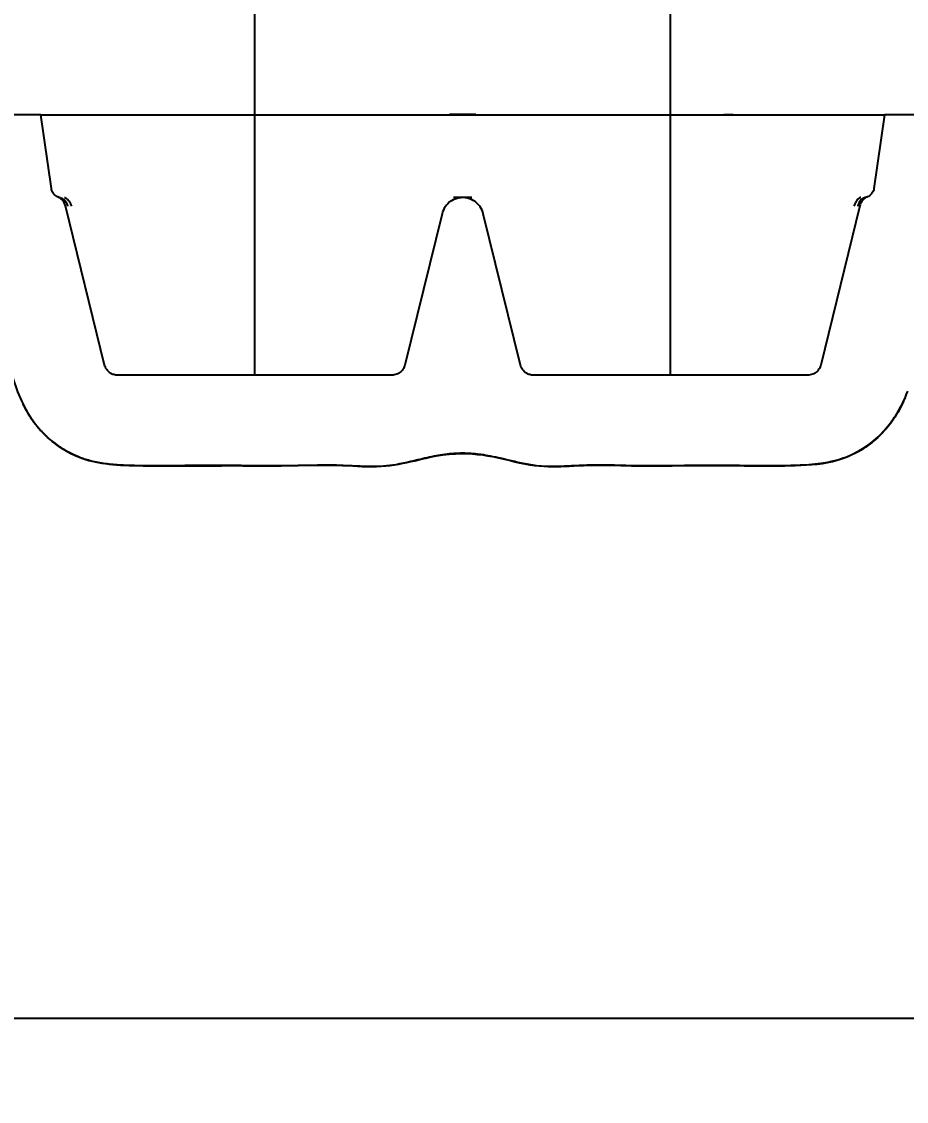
# Model space of a CAD drawing. Header units: millimetres. Extents: x 0 to 1486, y 0 to 1051.
# Drawn here: x 442.4 to 475.69, y 481.85 to 522.48 of the extents above; entities that cross this region are included whole.
import ezdxf

# ---------------------------------------------------------------- set-up
doc = ezdxf.new("R2010")
doc.units = ezdxf.units.MM
doc.header["$LTSCALE"] = 1.25
doc.layers.add('Bemaßungen(DIN)', color=7, linetype='Continuous', lineweight=5, true_color=0x262659)
doc.layers.add('Sichtbare Kanten(DIN)', color=7, linetype='Continuous', lineweight=25, true_color=0x262659)
doc.styles.add('Aktuell-DINGroßer Text', font='arial.ttf')
doc.dimstyles.new('STANDARD-DIN', dxfattribs={"dimscale": 1.25, "dimtxt": 5.25, "dimasz": 2.5, "dimexe": 3.175, "dimexo": 0, "dimgap": 0.8, "dimtad": 1, "dimrnd": 1e-08, "dimtxsty": 'Aktuell-DINGroßer Text', "dimcen": 0.09, "dimdle": 10, "dimclrd": 256, "dimclre": 256, "dimclrt": 256, "dimazin": 2, "dimtfac": 0.666667, "dimtmove": 0, "dimatfit": 3, "dimfxl": 1, "dimtolj": 1, "dimlwd": 25, "dimlwe": 25, "dimarcsym": 0})

# ---------------------------------------------------------------- blocks, each defined once
blk = doc.blocks.new('*D80')
at = {"layer": 'Bemaßungen(DIN)', "color": 250, "linetype": 'Continuous', "lineweight": 25, "true_color": 0x3f3f3f, "transparency": 16777216}
blk.add_line((466.822, 509.173), (466.822, 534.471), dxfattribs=at)
at = {"layer": 'Defpoints', "color": 0, "linetype": 'Continuous', "transparency": 16777216}
for p in [(466.822, 534.471), (466.822, 509.173), (644.748, 481.848)]:
    blk.add_point(p, dxfattribs=at)
at = {"layer": 'Bemaßungen(DIN)', "color": 179, "linetype": 'Continuous', "lineweight": 25, "true_color": 0x262659, "transparency": 16777216, "insert": (466.822, 535.471), "char_height": 6.5625, "attachment_point": 4, "rotation": 90, "style": 'Aktuell-DINGroßer Text'}
blk.add_mtext('\\A1;177,93', dxfattribs=at)
blk = doc.blocks.new('*D81')
at = {"layer": 'Bemaßungen(DIN)', "color": 250, "linetype": 'Continuous', "lineweight": 25, "true_color": 0x3f3f3f, "transparency": 16777216}
blk.add_line((451.175, 509.173), (451.175, 534.471), dxfattribs=at)
at = {"layer": 'Defpoints', "color": 0, "linetype": 'Continuous', "transparency": 16777216}
for p in [(451.175, 534.471), (451.175, 509.173), (644.748, 481.848)]:
    blk.add_point(p, dxfattribs=at)
at = {"layer": 'Bemaßungen(DIN)', "color": 179, "linetype": 'Continuous', "lineweight": 25, "true_color": 0x262659, "transparency": 16777216, "insert": (451.175, 535.471), "char_height": 6.5625, "attachment_point": 4, "rotation": 90, "style": 'Aktuell-DINGroßer Text'}
blk.add_mtext('\\A1;193,57', dxfattribs=at)
blk = doc.blocks.new('*D82')
at = {"layer": 'Bemaßungen(DIN)', "color": 250, "linetype": 'Continuous', "lineweight": 25, "true_color": 0x3f3f3f, "transparency": 16777216}
blk.add_line((430.322, 509.173), (430.322, 534.471), dxfattribs=at)
at = {"layer": 'Defpoints', "color": 0, "linetype": 'Continuous', "transparency": 16777216}
for p in [(430.322, 534.471), (430.322, 509.173), (644.748, 481.848)]:
    blk.add_point(p, dxfattribs=at)
at = {"layer": 'Bemaßungen(DIN)', "color": 179, "linetype": 'Continuous', "lineweight": 25, "true_color": 0x262659, "transparency": 16777216, "insert": (430.322, 535.471), "char_height": 6.5625, "attachment_point": 4, "rotation": 90, "style": 'Aktuell-DINGroßer Text'}
blk.add_mtext('\\A1;214,43', dxfattribs=at)
blk = doc.blocks.new('*D83')
at = {"layer": 'Bemaßungen(DIN)', "color": 250, "linetype": 'Continuous', "lineweight": 25, "true_color": 0x3f3f3f, "transparency": 16777216}
blk.add_line((414.675, 509.173), (414.675, 534.471), dxfattribs=at)
at = {"layer": 'Defpoints', "color": 0, "linetype": 'Continuous', "transparency": 16777216}
for p in [(414.675, 534.471), (414.675, 509.173), (644.748, 481.848)]:
    blk.add_point(p, dxfattribs=at)
at = {"layer": 'Bemaßungen(DIN)', "color": 179, "linetype": 'Continuous', "lineweight": 25, "true_color": 0x262659, "transparency": 16777216, "insert": (414.675, 535.471), "char_height": 6.5625, "attachment_point": 4, "rotation": 90, "style": 'Aktuell-DINGroßer Text'}
blk.add_mtext('\\A1;230,07', dxfattribs=at)
blk = doc.blocks.new('*D84')
at = {"layer": 'Bemaßungen(DIN)', "color": 250, "linetype": 'Continuous', "lineweight": 25, "true_color": 0x3f3f3f, "transparency": 16777216}
blk.add_line((396.822, 509.173), (396.822, 534.471), dxfattribs=at)
at = {"layer": 'Defpoints', "color": 0, "linetype": 'Continuous', "transparency": 16777216}
for p in [(396.822, 534.471), (396.822, 509.173), (644.748, 481.848)]:
    blk.add_point(p, dxfattribs=at)
at = {"layer": 'Bemaßungen(DIN)', "color": 179, "linetype": 'Continuous', "lineweight": 25, "true_color": 0x262659, "transparency": 16777216, "insert": (396.822, 535.471), "char_height": 6.5625, "attachment_point": 4, "rotation": 90, "style": 'Aktuell-DINGroßer Text'}
blk.add_mtext('\\A1;247,93', dxfattribs=at)
blk = doc.blocks.new('*D85')
at = {"layer": 'Bemaßungen(DIN)', "color": 250, "linetype": 'Continuous', "lineweight": 25, "true_color": 0x3f3f3f, "transparency": 16777216}
blk.add_line((381.175, 509.173), (381.175, 534.471), dxfattribs=at)
at = {"layer": 'Defpoints', "color": 0, "linetype": 'Continuous', "transparency": 16777216}
for p in [(381.175, 534.471), (381.175, 509.173), (644.748, 481.848)]:
    blk.add_point(p, dxfattribs=at)
at = {"layer": 'Bemaßungen(DIN)', "color": 179, "linetype": 'Continuous', "lineweight": 25, "true_color": 0x262659, "transparency": 16777216, "insert": (381.175, 535.471), "char_height": 6.5625, "attachment_point": 4, "rotation": 90, "style": 'Aktuell-DINGroßer Text'}
blk.add_mtext('\\A1;263,57', dxfattribs=at)
blk = doc.blocks.new('*D86')
at = {"layer": 'Bemaßungen(DIN)', "color": 250, "linetype": 'Continuous', "lineweight": 25, "true_color": 0x3f3f3f, "transparency": 16777216}
blk.add_line((363.322, 509.173), (363.322, 534.471), dxfattribs=at)
at = {"layer": 'Defpoints', "color": 0, "linetype": 'Continuous', "transparency": 16777216}
for p in [(363.322, 534.471), (363.322, 509.173), (644.748, 481.848)]:
    blk.add_point(p, dxfattribs=at)
at = {"layer": 'Bemaßungen(DIN)', "color": 179, "linetype": 'Continuous', "lineweight": 25, "true_color": 0x262659, "transparency": 16777216, "insert": (363.322, 535.471), "char_height": 6.5625, "attachment_point": 4, "rotation": 90, "style": 'Aktuell-DINGroßer Text'}
blk.add_mtext('\\A1;281,43', dxfattribs=at)
blk = doc.blocks.new('*D87')
at = {"layer": 'Bemaßungen(DIN)', "color": 250, "linetype": 'Continuous', "lineweight": 25, "true_color": 0x3f3f3f, "transparency": 16777216}
blk.add_line((347.675, 509.173), (347.675, 534.471), dxfattribs=at)
at = {"layer": 'Defpoints', "color": 0, "linetype": 'Continuous', "transparency": 16777216}
for p in [(347.675, 534.471), (347.675, 509.173), (644.748, 481.848)]:
    blk.add_point(p, dxfattribs=at)
at = {"layer": 'Bemaßungen(DIN)', "color": 179, "linetype": 'Continuous', "lineweight": 25, "true_color": 0x262659, "transparency": 16777216, "insert": (347.675, 535.471), "char_height": 6.5625, "attachment_point": 4, "rotation": 90, "style": 'Aktuell-DINGroßer Text'}
blk.add_mtext('\\A1;297,07', dxfattribs=at)
blk = doc.blocks.new('*D88')
at = {"layer": 'Bemaßungen(DIN)', "color": 250, "linetype": 'Continuous', "lineweight": 25, "true_color": 0x3f3f3f, "transparency": 16777216}
blk.add_line((329.822, 509.173), (329.822, 534.471), dxfattribs=at)
at = {"layer": 'Defpoints', "color": 0, "linetype": 'Continuous', "transparency": 16777216}
for p in [(329.822, 534.471), (329.822, 509.173), (644.748, 481.848)]:
    blk.add_point(p, dxfattribs=at)
at = {"layer": 'Bemaßungen(DIN)', "color": 179, "linetype": 'Continuous', "lineweight": 25, "true_color": 0x262659, "transparency": 16777216, "insert": (329.822, 535.471), "char_height": 6.5625, "attachment_point": 4, "rotation": 90, "style": 'Aktuell-DINGroßer Text'}
blk.add_mtext('\\A1;314,93', dxfattribs=at)
blk = doc.blocks.new('*D89')
at = {"layer": 'Bemaßungen(DIN)', "color": 250, "linetype": 'Continuous', "lineweight": 25, "true_color": 0x3f3f3f, "transparency": 16777216}
blk.add_line((314.175, 509.173), (314.175, 534.471), dxfattribs=at)
at = {"layer": 'Defpoints', "color": 0, "linetype": 'Continuous', "transparency": 16777216}
for p in [(314.175, 534.471), (314.175, 509.173), (644.748, 481.848)]:
    blk.add_point(p, dxfattribs=at)
at = {"layer": 'Bemaßungen(DIN)', "color": 179, "linetype": 'Continuous', "lineweight": 25, "true_color": 0x262659, "transparency": 16777216, "insert": (314.175, 535.471), "char_height": 6.5625, "attachment_point": 4, "rotation": 90, "style": 'Aktuell-DINGroßer Text'}
blk.add_mtext('\\A1;330,57', dxfattribs=at)
blk = doc.blocks.new('*D90')
at = {"layer": 'Bemaßungen(DIN)', "color": 250, "linetype": 'Continuous', "lineweight": 25, "true_color": 0x3f3f3f, "transparency": 16777216}
blk.add_line((296.322, 509.173), (296.322, 534.471), dxfattribs=at)
at = {"layer": 'Defpoints', "color": 0, "linetype": 'Continuous', "transparency": 16777216}
for p in [(296.322, 534.471), (296.322, 509.173), (644.748, 481.848)]:
    blk.add_point(p, dxfattribs=at)
at = {"layer": 'Bemaßungen(DIN)', "color": 179, "linetype": 'Continuous', "lineweight": 25, "true_color": 0x262659, "transparency": 16777216, "insert": (296.322, 535.471), "char_height": 6.5625, "attachment_point": 4, "rotation": 90, "style": 'Aktuell-DINGroßer Text'}
blk.add_mtext('\\A1;348,43', dxfattribs=at)
blk = doc.blocks.new('*D91')
at = {"layer": 'Bemaßungen(DIN)', "color": 250, "linetype": 'Continuous', "lineweight": 25, "true_color": 0x3f3f3f, "transparency": 16777216}
blk.add_line((280.675, 509.173), (280.675, 534.471), dxfattribs=at)
at = {"layer": 'Defpoints', "color": 0, "linetype": 'Continuous', "transparency": 16777216}
for p in [(280.675, 534.471), (280.675, 509.173), (644.748, 481.848)]:
    blk.add_point(p, dxfattribs=at)
at = {"layer": 'Bemaßungen(DIN)', "color": 179, "linetype": 'Continuous', "lineweight": 25, "true_color": 0x262659, "transparency": 16777216, "insert": (280.675, 535.471), "char_height": 6.5625, "attachment_point": 4, "rotation": 90, "style": 'Aktuell-DINGroßer Text'}
blk.add_mtext('\\A1;364,07', dxfattribs=at)
blk = doc.blocks.new('*D92')
at = {"layer": 'Bemaßungen(DIN)', "color": 250, "linetype": 'Continuous', "lineweight": 25, "true_color": 0x3f3f3f, "transparency": 16777216}
blk.add_line((262.822, 509.173), (262.822, 534.471), dxfattribs=at)
at = {"layer": 'Defpoints', "color": 0, "linetype": 'Continuous', "transparency": 16777216}
for p in [(262.822, 534.471), (262.822, 509.173), (644.748, 481.848)]:
    blk.add_point(p, dxfattribs=at)
at = {"layer": 'Bemaßungen(DIN)', "color": 179, "linetype": 'Continuous', "lineweight": 25, "true_color": 0x262659, "transparency": 16777216, "insert": (262.822, 535.471), "char_height": 6.5625, "attachment_point": 4, "rotation": 90, "style": 'Aktuell-DINGroßer Text'}
blk.add_mtext('\\A1;381,93', dxfattribs=at)
blk = doc.blocks.new('*D93')
at = {"layer": 'Bemaßungen(DIN)', "color": 250, "linetype": 'Continuous', "lineweight": 25, "true_color": 0x3f3f3f, "transparency": 16777216}
blk.add_line((247.175, 509.173), (247.175, 534.471), dxfattribs=at)
at = {"layer": 'Defpoints', "color": 0, "linetype": 'Continuous', "transparency": 16777216}
for p in [(247.175, 534.471), (247.175, 509.173), (644.748, 481.848)]:
    blk.add_point(p, dxfattribs=at)
at = {"layer": 'Bemaßungen(DIN)', "color": 179, "linetype": 'Continuous', "lineweight": 25, "true_color": 0x262659, "transparency": 16777216, "insert": (247.175, 535.471), "char_height": 6.5625, "attachment_point": 4, "rotation": 90, "style": 'Aktuell-DINGroßer Text'}
blk.add_mtext('\\A1;397,57', dxfattribs=at)

msp = doc.modelspace()

# ---------------------------------------------------------------- linework, layer by layer
at = {"layer": 'Sichtbare Kanten(DIN)'}
for p, q in [((443.1335, 518.9728), (438.3635, 518.9728)), ((443.5236, 516.1971), (443.1335, 518.9728)), ((443.1335, 518.9728), (443.6286, 518.9728)), ((443.6286, 518.9728), (474.3683, 518.9728)), ((459.4985, 518.9828), (458.4985, 518.9828)), ((458.4985, 518.9728), (458.4985, 518.9828)), ((458.8985, 518.9778), (459.0985, 518.9778)), ((458.8985, 518.9728), (458.8985, 518.9778)), ((459.0985, 518.9728), (459.0985, 518.9778)), ((459.4985, 518.9728), (459.4985, 518.9828)), ((468.8253, 518.9778), (468.9119, 518.9778)), ((468.8253, 518.9728), (468.8253, 518.9778)), ((468.9119, 518.9778), (469.0851, 518.9778)), ((468.9119, 518.9728), (468.9119, 518.9778)), ((469.0851, 518.9778), (469.1717, 518.9778)), ((469.0851, 518.9728), (469.0851, 518.9778)), ((469.1717, 518.9728), (469.1717, 518.9778)), ((474.3683, 518.9728), (474.8635, 518.9728)), ((474.8635, 518.9728), (474.4734, 516.1971)), ((476.6335, 518.9728), (474.8635, 518.9728)), ((445.5271, 509.5535), (444.056, 515.5425)), ((458.2216, 515.2438), (456.8221, 509.5533)), ((461.1749, 509.5533), (459.7753, 515.2438)), ((473.9409, 515.5425), (472.4699, 509.5535)), ((456.3365, 509.1728), (446.0126, 509.1728)), ((471.9843, 509.1728), (461.6604, 509.1728)), ((503.7485, 484.9728), (377.7485, 484.9728))]:
    msp.add_line(p, q, dxfattribs=at)
for points, knots in [([(443.7644, 515.8841), (443.7607, 515.8857), (443.7569, 515.8873), (443.7254, 515.9018), (443.6993, 515.9175), (443.634, 515.968), (443.5995, 516.0074), (443.5442, 516.103), (443.5297, 516.1537), (443.5236, 516.1971)], [-0.032564493, -0.032564493, -0.032564493, -0.032564493, -0.03164921, -0.03164921, -0.024823703, -0.024823703, -0.013148435, -0.013148435, 0, 0, 0, 0]), ([(474.4734, 516.1971), (474.4691, 516.167), (474.4614, 516.1374), (474.4396, 516.0805), (474.4255, 516.0535), (474.3791, 515.9852), (474.3419, 515.9483), (474.2765, 515.9049), (474.2542, 515.8933), (474.2325, 515.8841)], [-0.03841676, -0.03841676, -0.03841676, -0.03841676, -0.031640555, -0.031640555, -0.024817551, -0.024817551, -0.013146152, -0.013146152, -0.007186253, -0.007186253, -0.007186253, -0.007186253]), ([(444.056, 515.5425), (444.0452, 515.5865), (444.0284, 515.629), (443.9838, 515.7083), (443.9562, 515.7446), (443.8747, 515.8261), (443.8191, 515.8611), (443.7644, 515.8841)], [-0.041058054, -0.041058054, -0.041058054, -0.041058054, -0.029401851, -0.029401851, -0.017790166, -0.017790166, 0, 0, 0, 0]), ([(443.7684, 515.8824), (443.7687, 515.8823), (443.769, 515.8822), (443.7693, 515.882), (443.7726, 515.8807), (443.7774, 515.8788), (443.7838, 515.8765), (443.7902, 515.8742), (443.7982, 515.8715), (443.8076, 515.8688), (443.8123, 515.8674), (443.8174, 515.866), (443.8227, 515.8647), (443.8254, 515.864), (443.8281, 515.8634), (443.8309, 515.8627), (443.8338, 515.8621), (443.8367, 515.8615), (443.8397, 515.8608)], [0.11911303, 0.11911303, 0.11911303, 0.11911303, 0.13277377, 0.13277377, 0.13277377, 0.26517816, 0.26517816, 0.26517816, 0.3981672, 0.3981672, 0.3981672, 0.46455773, 0.46455773, 0.46455773, 0.4977404, 0.4977404, 0.4977404, 0.53089997, 0.53089997, 0.53089997, 0.53089997]), ([(443.8397, 515.8608), (443.8555, 515.8576), (443.8711, 515.8532), (443.8864, 515.8476), (443.9054, 515.8407), (443.924, 515.832), (443.9417, 515.8216), (443.9524, 515.8154), (443.9628, 515.8085), (443.9728, 515.8011), (443.993, 515.7863), (444.0119, 515.7691), (444.0292, 515.7499), (444.0466, 515.7307), (444.0623, 515.7095), (444.0763, 515.6866), (444.0833, 515.6751), (444.0898, 515.6632), (444.0959, 515.6509), (444.1059, 515.6305), (444.1147, 515.609), (444.122, 515.5867), (444.1279, 515.5689), (444.1328, 515.5505), (444.1368, 515.5318)], [-1.0769104, -1.0769104, -1.0769104, -1.0769104, -0.9572537, -0.9572537, -0.9572537, -0.8077, -0.8077, -0.8077, -0.7179403, -0.7179403, -0.7179403, -0.5384552, -0.5384552, -0.5384552, -0.3589701, -0.3589701, -0.3589701, -0.2692104, -0.2692104, -0.2692104, -0.1196567, -0.1196567, -0.1196567, 0, 0, 0, 0]), ([(444.0187, 515.8608), (444.0304, 515.8576), (444.042, 515.8532), (444.0536, 515.8476), (444.0681, 515.8407), (444.0825, 515.832), (444.0965, 515.8216), (444.105, 515.8154), (444.1133, 515.8085), (444.1215, 515.8011), (444.1379, 515.7863), (444.1537, 515.7691), (444.1687, 515.7499), (444.1838, 515.7307), (444.198, 515.7095), (444.2112, 515.6866), (444.2178, 515.6751), (444.2241, 515.6632), (444.2302, 515.6509), (444.2402, 515.6305), (444.2495, 515.609), (444.2579, 515.5867), (444.2647, 515.5689), (444.2708, 515.5505), (444.2763, 515.5318)], [-1.0769104, -1.0769104, -1.0769104, -1.0769104, -0.9572537, -0.9572537, -0.9572537, -0.8077, -0.8077, -0.8077, -0.7179403, -0.7179403, -0.7179403, -0.5384552, -0.5384552, -0.5384552, -0.3589701, -0.3589701, -0.3589701, -0.2692104, -0.2692104, -0.2692104, -0.1196567, -0.1196567, -0.1196567, 0, 0, 0, 0]), ([(459.7753, 515.2438), (459.7528, 515.3355), (459.7135, 515.4235), (459.6234, 515.5567), (459.5616, 515.6342), (459.3771, 515.7646), (459.2789, 515.8083), (459.0694, 515.857), (458.9664, 515.8585), (458.7635, 515.8237), (458.6632, 515.7857), (458.4606, 515.6602), (458.3905, 515.5781), (458.2891, 515.4363), (458.2458, 515.3422), (458.2216, 515.2438)], [-0.14482378, -0.14482378, -0.14482378, -0.14482378, -0.11905508, -0.11905508, -0.101033, -0.101033, -0.08537461, -0.08537461, -0.06899068, -0.06899068, -0.0520285, -0.0520285, -0.03038629, -0.03038629, 0, 0, 0, 0]), ([(458.9985, 515.8527), (458.9928, 515.8527), (458.987, 515.8527), (458.981, 515.8527), (458.9751, 515.8527), (458.969, 515.8527), (458.9629, 515.8527), (458.9506, 515.8527), (458.9381, 515.8527), (458.9253, 515.8527), (458.9076, 515.8527), (458.8894, 515.8527), (458.87, 515.8527), (458.8615, 515.8527), (458.8528, 515.8527), (458.8441, 515.8527), (458.8151, 515.8527), (458.7846, 515.8527), (458.7524, 515.8527), (458.7363, 515.8527), (458.7198, 515.8527), (458.7029, 515.8527), (458.6945, 515.8527), (458.686, 515.8527), (458.6773, 515.8527), (458.6686, 515.8527), (458.6598, 515.8527), (458.651, 515.8527)], [0, 0, 0, 0, 0.03587341, 0.03587341, 0.03587341, 0.0717053, 0.0717053, 0.0717053, 0.1433193, 0.1433193, 0.1433193, 0.24303135, 0.24303135, 0.24303135, 0.28653169, 0.28653169, 0.28653169, 0.42986377, 0.42986377, 0.42986377, 0.50150274, 0.50150274, 0.50150274, 0.53727845, 0.53727845, 0.53727845, 0.57301031, 0.57301031, 0.57301031, 0.57301031]), ([(459.3458, 515.8527), (459.337, 515.8527), (459.3282, 515.8527), (459.3195, 515.8527), (459.3108, 515.8527), (459.3023, 515.8527), (459.2938, 515.8527), (459.2769, 515.8527), (459.2604, 515.8527), (459.2444, 515.8527), (459.2111, 515.8527), (459.1796, 515.8527), (459.1498, 515.8527), (459.122, 515.8527), (459.0966, 515.8527), (459.0719, 515.8527), (459.059, 515.8527), (459.0464, 515.8527), (459.0341, 515.8527), (459.0279, 515.8527), (459.0218, 515.8527), (459.0159, 515.8527), (459.0099, 515.8527), (459.0042, 515.8527), (458.9985, 515.8527)], [0, 0, 0, 0, 0.03572786, 0.03572786, 0.03572786, 0.07149696, 0.07149696, 0.07149696, 0.14312065, 0.14312065, 0.14312065, 0.29141532, 0.29141532, 0.29141532, 0.4296401, 0.4296401, 0.4296401, 0.50120872, 0.50120872, 0.50120872, 0.53702595, 0.53702595, 0.53702595, 0.57289689, 0.57289689, 0.57289689, 0.57289689]), ([(473.9782, 515.8608), (473.9666, 515.8576), (473.9549, 515.8532), (473.9433, 515.8476), (473.9288, 515.8407), (473.9145, 515.832), (473.9004, 515.8216), (473.892, 515.8154), (473.8836, 515.8085), (473.8754, 515.8011), (473.859, 515.7863), (473.8432, 515.7691), (473.8282, 515.7499), (473.8131, 515.7307), (473.7989, 515.7095), (473.7857, 515.6866), (473.7791, 515.6751), (473.7728, 515.6632), (473.7668, 515.6509), (473.7567, 515.6305), (473.7474, 515.609), (473.739, 515.5867), (473.7323, 515.5689), (473.7261, 515.5505), (473.7206, 515.5318)], [-1.0769104, -1.0769104, -1.0769104, -1.0769104, -0.9572537, -0.9572537, -0.9572537, -0.8077, -0.8077, -0.8077, -0.7179403, -0.7179403, -0.7179403, -0.5384552, -0.5384552, -0.5384552, -0.3589701, -0.3589701, -0.3589701, -0.2692104, -0.2692104, -0.2692104, -0.1196567, -0.1196567, -0.1196567, 0, 0, 0, 0]), ([(474.1573, 515.8608), (474.1414, 515.8576), (474.1258, 515.8532), (474.1106, 515.8476), (474.0915, 515.8407), (474.073, 515.832), (474.0552, 515.8216), (474.0445, 515.8154), (474.0342, 515.8085), (474.0241, 515.8011), (474.0039, 515.7863), (473.985, 515.7691), (473.9677, 515.7499), (473.9504, 515.7307), (473.9346, 515.7095), (473.9206, 515.6866), (473.9136, 515.6751), (473.9071, 515.6632), (473.9011, 515.6509), (473.891, 515.6305), (473.8822, 515.609), (473.8749, 515.5867), (473.869, 515.5689), (473.8641, 515.5505), (473.8601, 515.5318)], [-1.0769104, -1.0769104, -1.0769104, -1.0769104, -0.9572537, -0.9572537, -0.9572537, -0.8077, -0.8077, -0.8077, -0.7179403, -0.7179403, -0.7179403, -0.5384552, -0.5384552, -0.5384552, -0.3589701, -0.3589701, -0.3589701, -0.2692104, -0.2692104, -0.2692104, -0.1196567, -0.1196567, -0.1196567, 0, 0, 0, 0]), ([(474.2325, 515.8841), (474.1907, 515.8665), (474.1514, 515.8433), (474.0801, 515.7867), (474.0486, 515.7538), (473.9808, 515.6605), (473.9551, 515.6001), (473.9409, 515.5425)], [-0.041058009, -0.041058009, -0.041058009, -0.041058009, -0.029401822, -0.029401822, -0.017790154, -0.017790154, 0, 0, 0, 0]), ([(474.2285, 515.8824), (474.2282, 515.8823), (474.2279, 515.8822), (474.2276, 515.882), (474.2244, 515.8807), (474.2195, 515.8788), (474.2131, 515.8765), (474.2067, 515.8742), (474.1987, 515.8715), (474.1893, 515.8688), (474.1846, 515.8674), (474.1796, 515.866), (474.1742, 515.8647), (474.1716, 515.864), (474.1688, 515.8634), (474.166, 515.8627), (474.1631, 515.8621), (474.1602, 515.8615), (474.1573, 515.8608)], [0.11911303, 0.11911303, 0.11911303, 0.11911303, 0.13277377, 0.13277377, 0.13277377, 0.26517816, 0.26517816, 0.26517816, 0.3981672, 0.3981672, 0.3981672, 0.46455773, 0.46455773, 0.46455773, 0.4977404, 0.4977404, 0.4977404, 0.53089997, 0.53089997, 0.53089997, 0.53089997]), ([(440.7473, 513.8456), (441.4012, 512.1126), (441.6152, 510.8073), (442.0544, 509.0747), (442.2429, 508.4607), (442.8114, 507.4347), (443.1204, 507.0461), (443.8699, 506.4228), (444.2774, 506.1868), (445.3093, 505.8292), (445.9822, 505.7776), (448.4027, 505.7472), (449.8318, 505.7805), (452.3733, 505.7495), (452.9297, 505.8013), (454.6761, 505.7822), (455.0798, 505.7356), (456.5501, 505.7324), (457.3312, 506.016), (459.3686, 506.3764), (460.2627, 506.073), (462.2724, 505.6253), (462.7736, 505.7795), (464.4943, 505.794), (465.0175, 505.7702), (466.3956, 505.7475), (466.8722, 505.7794), (469.5633, 505.7714), (470.3708, 505.7506), (471.8782, 505.7817), (472.4133, 505.809), (473.1934, 505.9945), (473.7081, 506.1463), (474.8034, 506.9458), (475.1308, 507.3912), (475.4951, 507.9905), (475.6288, 508.2707), (475.7448, 508.5662)], [-6.7266715, -6.7266715, -6.7266715, -6.7266715, -6.1731585, -6.1731585, -5.9041106, -5.9041106, -5.6929301, -5.6929301, -5.505882, -5.505882, -5.2466192, -5.2466192, -4.8730818, -4.8730818, -4.5821771, -4.5821771, -4.4165099, -4.4165099, -4.088598, -4.088598, -3.4265446, -3.4265446, -2.5469025, -2.5469025, -2.1605333, -2.1605333, -1.5327547, -1.5327547, -1.0652755, -1.0652755, -0.770497, -0.770497, -0.6096173, -0.6096173, -0.455089, -0.455089, -0.3293672, -0.3293672, -0.3293672, -0.3293672]), ([(446.0126, 509.1728), (445.9662, 509.1728), (445.9196, 509.1793), (445.8299, 509.205), (445.7871, 509.2241), (445.6884, 509.2858), (445.6419, 509.3321), (445.5655, 509.4379), (445.5405, 509.4986), (445.5271, 509.5535)], [-0.049754628, -0.049754628, -0.049754628, -0.049754628, -0.040452638, -0.040452638, -0.031086489, -0.031086489, -0.016966202, -0.016966202, 0, 0, 0, 0]), ([(456.8221, 509.5533), (456.811, 509.5083), (456.7935, 509.4646), (456.7472, 509.3837), (456.7184, 509.3467), (456.635, 509.2655), (456.5789, 509.2314), (456.458, 509.1825), (456.3931, 509.1728), (456.3365, 509.1728)], [-0.049739569, -0.049739569, -0.049739569, -0.049739569, -0.040443211, -0.040443211, -0.031082737, -0.031082737, -0.016964086, -0.016964086, 0, 0, 0, 0]), ([(461.6604, 509.1728), (461.614, 509.1728), (461.5674, 509.1793), (461.4778, 509.2049), (461.435, 509.2241), (461.3362, 509.2857), (461.2897, 509.332), (461.2133, 509.4377), (461.1884, 509.4984), (461.1749, 509.5533)], [-0.049739571, -0.049739571, -0.049739571, -0.049739571, -0.040443213, -0.040443213, -0.031082739, -0.031082739, -0.016964087, -0.016964087, 0, 0, 0, 0]), ([(472.4699, 509.5535), (472.4588, 509.5084), (472.4413, 509.4647), (472.395, 509.3837), (472.3662, 509.3467), (472.2828, 509.2655), (472.2267, 509.2314), (472.1057, 509.1825), (472.0409, 509.1728), (471.9843, 509.1728)], [-0.049754642, -0.049754642, -0.049754642, -0.049754642, -0.040452648, -0.040452648, -0.031086496, -0.031086496, -0.016966204, -0.016966204, 0, 0, 0, 0]), ([(475.6417, 508.3188), (475.6158, 508.2585), (475.5878, 508.196), (475.5005, 508.0115), (475.4367, 507.8888), (475.2267, 507.5279), (475.0587, 507.2961), (474.7067, 506.9064), (474.5248, 506.7387), (474.1116, 506.4237), (473.8721, 506.2772), (473.6194, 506.1627)], [7.28113132, 7.28113132, 7.28113132, 7.28113132, 7.30231591, 7.30231591, 7.34390466, 7.34390466, 7.42817619, 7.42817619, 7.50395104, 7.50395104, 7.58717358, 7.58717358, 7.58717358, 7.58717358]), ([(475.4638, 507.9534), (475.4441, 507.9164), (475.4179, 507.8685), (475.3573, 507.7635), (475.3232, 507.7067), (475.2442, 507.5819), (475.1977, 507.5125), (475.0788, 507.3464), (475.0028, 507.2493), (474.7982, 507.0125), (474.6625, 506.8777), (474.339, 506.5979), (474.142, 506.4562), (473.7927, 506.2523), (473.6464, 506.1788), (473.4163, 506.0818), (473.3333, 506.0506), (473.1125, 505.9767), (472.9684, 505.9381), (472.7076, 505.8826), (472.5912, 505.8626), (472.3223, 505.8248), (472.1693, 505.8099), (471.8768, 505.7884), (471.7349, 505.7817), (471.4337, 505.771), (471.2705, 505.7672), (470.9133, 505.7619), (470.7246, 505.7607), (470.3961, 505.7606), (470.2503, 505.7612), (469.9556, 505.7631), (469.8061, 505.7644), (469.442, 505.7677), (469.2172, 505.7698), (468.8112, 505.7726), (468.6252, 505.7736), (468.1272, 505.7749), (467.8172, 505.7744), (467.0944, 505.7674), (466.6763, 505.76), (465.9353, 505.7557), (465.5956, 505.7586), (464.9637, 505.774), (464.6798, 505.7829), (464.0164, 505.7924), (463.6241, 505.783), (462.8689, 505.7441), (462.5099, 505.7243), (462.0293, 505.742), (461.9049, 505.7506), (461.5916, 505.7863), (461.3953, 505.822), (461.038, 505.8985), (460.8716, 505.9388), (460.4592, 506.0382), (460.2118, 506.0979), (459.8386, 506.1622), (459.7182, 506.179), (459.4581, 506.207), (459.3177, 506.2165), (458.9879, 506.227), (458.801, 506.2234), (458.487, 506.2011), (458.3614, 506.1882), (458.1298, 506.1566), (458.0242, 506.1389), (457.8069, 506.0975), (457.6932, 506.0729), (457.23, 505.967), (456.8617, 505.8687), (456.1773, 505.7516), (455.8621, 505.7314), (455.2773, 505.7351), (455.0084, 505.7499), (454.0961, 505.7965), (453.4499, 505.7853), (452.3724, 505.758), (451.938, 505.7553), (451.1362, 505.7627), (450.7553, 505.7692), (449.994, 505.7754), (449.6158, 505.7752), (449.0532, 505.7722), (448.8804, 505.771), (448.4836, 505.7677), (448.2628, 505.7654), (447.8, 505.7615), (447.5452, 505.76), (447.1319, 505.7616), (446.9759, 505.7631), (446.7091, 505.7679), (446.5955, 505.7706), (446.3253, 505.7792), (446.1646, 505.786), (445.8974, 505.8052), (445.7971, 505.814), (445.5167, 505.8453), (445.3286, 505.8742), (444.9984, 505.9464), (444.8503, 505.9873), (444.5981, 506.0744), (444.4851, 506.1197), (444.2354, 506.2351), (444.0988, 506.3089), (443.7775, 506.5076), (443.5977, 506.6414), (443.3017, 506.9029), (443.1787, 507.0264), (442.9743, 507.2624), (442.8887, 507.3732), (442.7634, 507.5524), (442.718, 507.6218), (442.6466, 507.7373), (442.6183, 507.7851), (442.5507, 507.9036), (442.5157, 507.9696), (442.4795, 508.0399), (442.4706, 508.0575), (442.4628, 508.073)], [0, 0, 0, 0, 0.0244161, 0.0244161, 0.0469707, 0.0469707, 0.0726876, 0.0726876, 0.1094001, 0.1094001, 0.1665666, 0.1665666, 0.2404249, 0.2404249, 0.288594, 0.288594, 0.3160715, 0.3160715, 0.3617626, 0.3617626, 0.3967191, 0.3967191, 0.4436172, 0.4436172, 0.4922044, 0.4922044, 0.5485263, 0.5485263, 0.6031145, 0.6031145, 0.6478396, 0.6478396, 0.694979, 0.694979, 0.7604354, 0.7604354, 0.8176359, 0.8176359, 0.9168985, 0.9168985, 1.0385378, 1.0385378, 1.1424981, 1.1424981, 1.2281738, 1.2281738, 1.3466428, 1.3466428, 1.4552244, 1.4552244, 1.4932907, 1.4932907, 1.5513819, 1.5513819, 1.6042123, 1.6042123, 1.682955, 1.682955, 1.7188176, 1.7188176, 1.7620438, 1.7620438, 1.8236254, 1.8236254, 1.8609418, 1.8609418, 1.8938574, 1.8938574, 1.9309597, 1.9309597, 2.0436258, 2.0436258, 2.1394412, 2.1394412, 2.2200736, 2.2200736, 2.41348, 2.41348, 2.5436923, 2.5436923, 2.6554037, 2.6554037, 2.7761645, 2.7761645, 2.8275494, 2.8275494, 2.8953345, 2.8953345, 2.9738169, 2.9738169, 3.0194319, 3.0194319, 3.0584167, 3.0584167, 3.1144729, 3.1144729, 3.1462418, 3.1462418, 3.2014636, 3.2014636, 3.2484058, 3.2484058, 3.2849602, 3.2849602, 3.3310765, 3.3310765, 3.3991312, 3.3991312, 3.451205, 3.451205, 3.4927848, 3.4927848, 3.5188525, 3.5188525, 3.5381516, 3.5381516, 3.5701865, 3.5701865, 3.5825698, 3.5825698, 3.5825698, 3.5825698]), ([(459.7856, 506.1703), (459.7348, 506.1783), (459.6838, 506.1856), (459.4292, 506.2176), (459.2168, 506.2322), (458.7741, 506.2339), (458.5444, 506.2189), (458.2215, 506.1768), (458.1145, 506.1591), (458.0076, 506.1381)], [1.72421281, 1.72421281, 1.72421281, 1.72421281, 1.74045962, 1.74045962, 1.80505097, 1.80505097, 1.87334632, 1.87334632, 1.90832354, 1.90832354, 1.90832354, 1.90832354]), ([(458.6595, 506.2136), (458.6376, 506.2122), (458.6157, 506.2108), (458.4839, 506.2012), (458.3751, 506.19), (458.2681, 506.1758)], [1.511750799, 1.511750799, 1.511750799, 1.511750799, 1.518333268, 1.518333268, 1.551464514, 1.551464514, 1.551464514, 1.551464514])]:
    msp.add_open_spline(points, degree=3, knots=knots, dxfattribs=at)

# ---------------------------------------------------------------- dimensions: what is measured, and where the dimension line sits
at = {"layer": 'Bemaßungen(DIN)', "color": 250, "linetype": 'Continuous', "lineweight": 25, "true_color": 0x3f3f3f}
for feature_location, picture, middle in [((247.1746, 509.1728), '*D93', (247.1746, 549.0905)), ((262.8223, 509.1728), '*D92', (262.8223, 549.0905)), ((280.6746, 509.1728), '*D91', (280.6746, 549.0905)), ((296.3223, 509.1728), '*D90', (296.3223, 549.0905)), ((314.1746, 509.1728), '*D89', (314.1746, 549.0905)), ((329.8223, 509.1728), '*D88', (329.8223, 549.0905)), ((347.6746, 509.1728), '*D87', (347.6746, 549.1487)), ((363.3223, 509.1728), '*D86', (363.3223, 549.1487)), ((381.1746, 509.1728), '*D85', (381.1746, 549.1487)), ((396.8223, 509.1728), '*D84', (396.8223, 549.1487)), ((414.6746, 509.1728), '*D83', (414.6746, 549.1487)), ((430.3223, 509.1728), '*D82', (430.3223, 549.1487)), ((451.1746, 509.1728), '*D81', (451.1746, 548.7839)), ((466.8223, 509.1728), '*D80', (466.8223, 548.7839))]:
    dim = msp.add_ordinate_dim(feature_location=feature_location, offset=(0, 25.2981), dtype=1, origin=(644.7485, 481.8478), dimstyle='STANDARD-DIN', override={"dimgap": 0.8, "dimtad": 0, "dimdec": 2, "dimtol": 0, "dimlim": 0, "dimtp": 0, "dimtm": 0, "dimtdec": 2}, dxfattribs=at)
    dim.commit()
    dim.dimension.update_dxf_attribs({"geometry": picture, "text_midpoint": middle})

doc.saveas('drawing.dxf')
